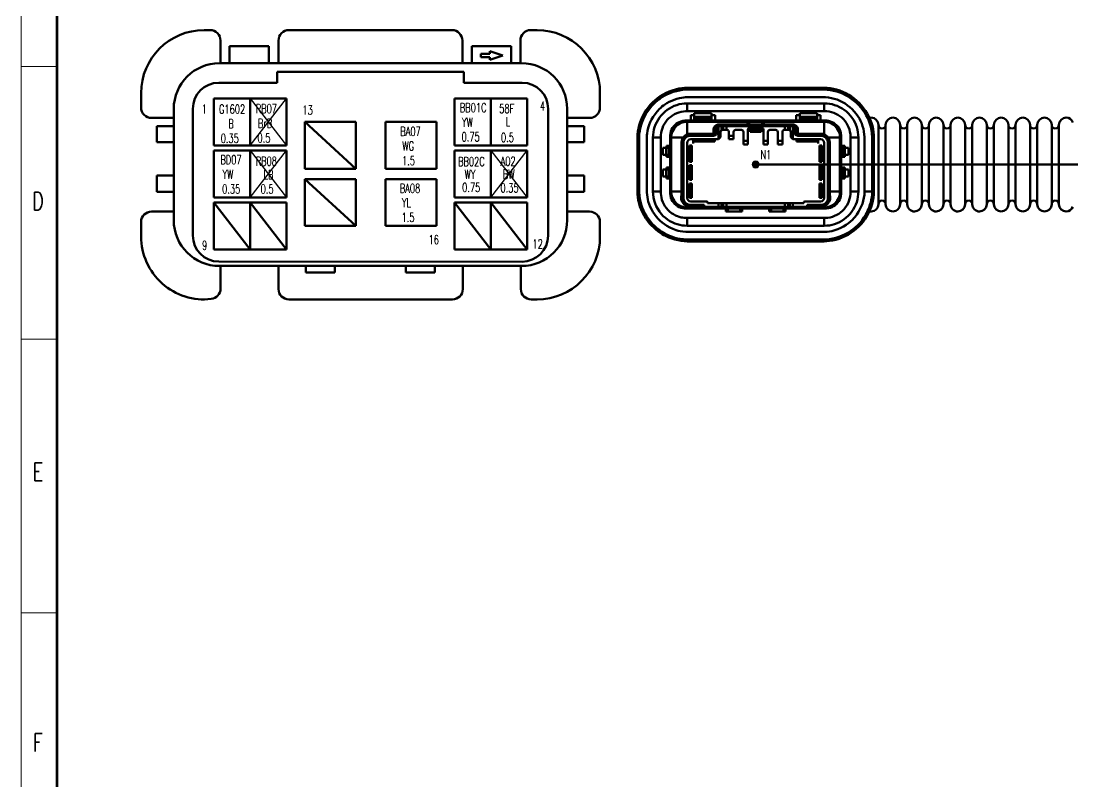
# Model space of a CAD drawing. Header units: millimetres. Extents: x 1089 to 2278, y 102 to 943.
# Drawn here: x 1088.6 to 1379.9, y 519.9 to 730.7 of the extents above; entities that cross this region are included whole.
import ezdxf

# ---------------------------------------------------------------- set-up
doc = ezdxf.new("R2010")
doc.units = ezdxf.units.MM
for name, color, linetype, lineweight in [('0Filament', 7, 'Continuous', 20), ('2FRAME', 2, 'Continuous', 70), ('4CONTOUR', 4, 'Continuous', 50)]:
    doc.layers.add(name, color=color, linetype=linetype, lineweight=lineweight)
doc.styles.add('HZ', font='TXT', dxfattribs={"width": 0.7, "height": 4, "bigfont": 'HZTXT'})

msp = doc.modelspace()

# ---------------------------------------------------------------- hatches: boundary and pattern name
at = {"layer": '0Filament'}
h = msp.add_hatch(color=256, dxfattribs=at)
h.paths.add_polyline_path([(1293.061, 690.925, 0.6035166), (1291.495, 691.749), (1292.061, 690.925)])
h.paths.add_polyline_path([(1292.061, 690.925), (1291.495, 691.749, 0.2472586), (1291.061, 690.925, 0.2472586), (1291.495, 690.1)])
h.paths.add_polyline_path([(1293.061, 690.925), (1292.061, 690.925), (1291.495, 690.1, 0.6035166)])

# ---------------------------------------------------------------- linework, layer by layer
for p, q in [((1088.587, 102.429), (1088.587, 943.429)), ((1098.488, 718.123), (1088.586, 718.123)), ((1098.49, 642.601), (1088.587, 642.601)), ((1098.488, 566.759), (1088.586, 566.759))]:
    msp.add_line(p, q, dxfattribs=at)
msp.add_circle((1292.061, 690.925), 1, dxfattribs=at)
at = {"layer": '2FRAME'}
msp.add_line((1098.587, 112.429), (1098.587, 933.429), dxfattribs=at)
at = {"layer": '4CONTOUR'}
for p, q in [((1139.266, 728.168), (1140.957, 728.168)), ((1162.773, 728.168), (1207.946, 728.168)), ((1229.762, 728.168), (1231.521, 728.168)), ((1143.837, 725.288), (1143.837, 719.01)), ((1146.348, 719.01), (1146.348, 723.684)), ((1146.348, 723.684), (1157.254, 723.684)), ((1157.254, 723.684), (1157.254, 719.01)), ((1159.893, 725.288), (1159.893, 719.01)), ((1210.826, 725.288), (1210.826, 719.01)), ((1224.371, 723.684), (1213.465, 723.684)), ((1213.465, 723.684), (1213.465, 719.01)), ((1224.371, 719.01), (1224.371, 723.684)), ((1226.882, 725.288), (1226.882, 719.01)), ((1218.43, 721.628), (1215.933, 721.628)), ((1215.933, 720.637), (1215.933, 721.628)), ((1218.43, 720.637), (1215.933, 720.637)), ((1222.003, 721.133), (1218.43, 722.354)), ((1218.43, 722.354), (1218.43, 721.628)), ((1222.003, 721.133), (1218.43, 719.911)), ((1218.43, 719.911), (1218.43, 720.637)), ((1143.554, 719.01), (1227.198, 719.01)), ((1159.487, 713.605), (1159.487, 716.596)), ((1159.487, 716.596), (1211.232, 716.596)), ((1211.232, 713.605), (1211.232, 716.596)), ((1159.487, 713.605), (1143.363, 713.605)), ((1211.262, 713.589), (1227.387, 713.584)), ((1273.061, 712.193), (1274.061, 712.193)), ((1274.061, 712.193), (1280.861, 712.193)), ((1280.861, 712.193), (1281.861, 712.193)), ((1281.861, 712.193), (1302.261, 712.193)), ((1302.261, 712.193), (1303.261, 712.193)), ((1303.261, 712.193), (1310.061, 712.193)), ((1310.061, 712.193), (1311.061, 712.193)), ((1121.842, 706.72), (1121.842, 710.744)), ((1141.953, 709.202), (1141.953, 696.242)), ((1141.953, 709.202), (1162.113, 709.202)), ((1152.033, 709.202), (1152.033, 696.242)), ((1162.113, 709.202), (1162.113, 696.242)), ((1208.608, 709.202), (1208.608, 696.242)), ((1208.608, 709.202), (1228.768, 709.202)), ((1218.688, 709.202), (1218.688, 696.242)), ((1228.768, 709.202), (1228.768, 696.242)), ((1248.945, 710.744), (1248.945, 706.72)), ((1130.882, 675.512), (1130.882, 706.338)), ((1136.163, 671.243), (1136.163, 706.405)), ((1234.566, 671.218), (1234.583, 706.38)), ((1239.87, 706.338), (1239.87, 675.512)), ((1274.061, 707.875), (1273.061, 707.875)), ((1273.061, 707.875), (1273.061, 705.875)), ((1273.061, 705.875), (1273.061, 705.715)), ((1273.061, 705.715), (1274.061, 705.715)), ((1280.861, 707.875), (1274.061, 707.875)), ((1274.061, 705.715), (1280.861, 705.715)), ((1275.061, 704.168), (1275.061, 705.125)), ((1279.861, 705.125), (1275.061, 705.125)), ((1279.861, 704.168), (1279.861, 705.125)), ((1281.861, 707.875), (1280.861, 707.875)), ((1280.861, 705.715), (1281.861, 705.715)), ((1302.261, 707.875), (1281.861, 707.875)), ((1281.861, 705.715), (1302.261, 705.715)), ((1303.261, 707.875), (1302.261, 707.875)), ((1302.261, 705.715), (1303.261, 705.715)), ((1310.061, 707.875), (1303.261, 707.875)), ((1303.261, 705.715), (1310.061, 705.715)), ((1304.261, 705.125), (1304.261, 704.168)), ((1309.061, 705.125), (1304.261, 705.125)), ((1309.061, 704.168), (1309.061, 705.125)), ((1311.061, 707.875), (1310.061, 707.875)), ((1310.061, 705.715), (1311.061, 705.715)), ((1311.061, 707.875), (1311.061, 705.875)), ((1311.061, 705.875), (1311.061, 705.715)), ((1124.722, 703.84), (1130.882, 703.84)), ((1167.15, 702.722), (1181.274, 689.762)), ((1167.15, 702.722), (1181.274, 702.722)), ((1167.15, 689.762), (1167.15, 702.722)), ((1181.274, 702.722), (1181.274, 689.762)), ((1189.491, 702.722), (1203.615, 702.722)), ((1189.491, 689.762), (1189.491, 702.722)), ((1203.615, 702.722), (1203.615, 689.762)), ((1239.87, 703.84), (1246.065, 703.84)), ((1311.061, 703.125), (1273.061, 703.125)), ((1273.061, 702.784), (1273.061, 703.125)), ((1273.061, 702.784), (1290.063, 702.784)), ((1273.061, 702.784), (1273.061, 699.27)), ((1274.061, 704.625), (1275.061, 704.625)), ((1274.061, 703.125), (1274.061, 704.625)), ((1275.061, 703.494), (1275.061, 704.168)), ((1275.061, 704.168), (1279.861, 704.168)), ((1275.061, 703.187), (1275.061, 703.494)), ((1275.061, 703.494), (1279.861, 703.494)), ((1279.861, 704.625), (1280.861, 704.625)), ((1279.861, 703.494), (1279.861, 704.168)), ((1279.861, 703.187), (1279.861, 703.494)), ((1280.861, 704.625), (1280.861, 703.125)), ((1280.861, 704.625), (1280.861, 703.125)), ((1289.761, 702.025), (1289.761, 702.325)), ((1290.261, 702.825), (1293.861, 702.825)), ((1290.261, 702.825), (1290.261, 702.766)), ((1293.861, 702.766), (1290.261, 702.766)), ((1290.261, 702.766), (1290.261, 702.025)), ((1293.861, 702.825), (1293.861, 702.766)), ((1293.861, 702.766), (1293.861, 702.025)), ((1311.061, 702.784), (1294.058, 702.784)), ((1294.361, 702.325), (1294.361, 702.025)), ((1303.261, 704.625), (1304.261, 704.625)), ((1303.261, 703.125), (1303.261, 704.625)), ((1303.261, 704.625), (1303.261, 704.251)), ((1304.261, 704.168), (1304.261, 703.494)), ((1309.061, 704.168), (1304.261, 704.168)), ((1304.261, 703.494), (1304.261, 703.187)), ((1309.061, 703.494), (1304.261, 703.494)), ((1309.061, 704.625), (1310.061, 704.625)), ((1309.061, 703.494), (1309.061, 704.168)), ((1309.061, 703.187), (1309.061, 703.494)), ((1310.061, 704.625), (1310.061, 703.125)), ((1310.061, 704.625), (1310.061, 703.125)), ((1311.061, 702.784), (1311.061, 703.125)), ((1311.061, 699.27), (1311.061, 702.784)), ((1130.882, 701.596), (1126.161, 701.596)), ((1126.161, 701.596), (1126.161, 697.114)), ((1239.837, 701.596), (1244.559, 701.596)), ((1244.559, 701.596), (1244.559, 697.114)), ((1274.061, 699.442), (1280.361, 699.442)), ((1274.061, 699.425), (1274.061, 699.442)), ((1274.061, 699.425), (1280.361, 699.425)), ((1274.061, 698.925), (1274.061, 699.425)), ((1280.361, 699.442), (1280.361, 700.542)), ((1280.361, 699.425), (1280.361, 699.442)), ((1280.361, 699.425), (1280.361, 698.925)), ((1280.393, 700.85), (1280.416, 700.945)), ((1280.502, 701.176), (1280.546, 701.263)), ((1280.546, 701.263), (1280.594, 701.346)), ((1280.861, 701.025), (1281.361, 701.025)), ((1280.861, 699.925), (1280.861, 701.025)), ((1281.361, 699.925), (1280.861, 699.925)), ((1281.361, 701.025), (1281.361, 699.925)), ((1281.597, 701.989), (1281.729, 701.507)), ((1281.729, 701.507), (1281.729, 697.995)), ((1281.861, 702.042), (1289.761, 702.042)), ((1281.861, 702.042), (1281.861, 702.025)), ((1282.18, 702.025), (1281.861, 702.025)), ((1282.632, 701.525), (1281.993, 701.525)), ((1282.588, 702.025), (1282.18, 702.025)), ((1282.361, 698.925), (1282.361, 700.025)), ((1283.943, 702.025), (1282.588, 702.025)), ((1283.04, 701.525), (1282.632, 701.525)), ((1282.632, 701.525), (1282.632, 700.469)), ((1283.04, 700.525), (1282.861, 700.525)), ((1283.04, 700.525), (1283.04, 701.525)), ((1283.04, 701.525), (1283.943, 701.525)), ((1283.943, 700.525), (1283.04, 700.525)), ((1300.179, 702.025), (1283.943, 702.025)), ((1283.943, 701.525), (1283.943, 702.025)), ((1300.179, 701.525), (1283.943, 701.525)), ((1283.943, 701.525), (1283.943, 700.525)), ((1284.161, 700.525), (1283.943, 700.525)), ((1284.661, 700.025), (1284.661, 698.925)), ((1285.961, 700.025), (1285.961, 698.925)), ((1288.161, 700.525), (1286.461, 700.525)), ((1288.661, 697.475), (1288.661, 700.025)), ((1289.861, 700.509), (1289.861, 697.475)), ((1290.361, 701.025), (1293.761, 701.025)), ((1290.361, 701.025), (1290.361, 700.525)), ((1293.761, 700.525), (1290.361, 700.525)), ((1290.561, 700.025), (1290.561, 700.525)), ((1293.561, 700.025), (1290.561, 700.025)), ((1293.561, 700.525), (1293.561, 700.025)), ((1293.761, 701.025), (1293.761, 700.525)), ((1294.261, 697.475), (1294.261, 700.509)), ((1302.261, 702.042), (1294.361, 702.042)), ((1295.461, 700.025), (1295.461, 697.475)), ((1297.661, 700.525), (1295.961, 700.525)), ((1298.161, 697.475), (1298.161, 700.025)), ((1299.461, 700.025), (1299.461, 697.475)), ((1300.179, 700.525), (1299.961, 700.525)), ((1300.179, 702.025), (1301.534, 702.025)), ((1300.179, 702.025), (1300.179, 701.525)), ((1300.179, 701.525), (1301.082, 701.525)), ((1300.179, 700.525), (1300.179, 701.525)), ((1301.082, 700.525), (1300.179, 700.525)), ((1301.082, 701.525), (1301.49, 701.525)), ((1301.082, 701.525), (1301.082, 700.525)), ((1301.082, 700.525), (1301.261, 700.525)), ((1301.49, 701.525), (1302.129, 701.525)), ((1301.49, 701.525), (1301.49, 700.469)), ((1301.941, 702.025), (1301.534, 702.025)), ((1301.761, 700.025), (1301.761, 698.925)), ((1302.261, 702.025), (1301.941, 702.025)), ((1302.261, 702.025), (1302.261, 702.042)), ((1302.392, 701.507), (1302.523, 701.99)), ((1302.393, 701.507), (1302.393, 697.995)), ((1302.761, 699.925), (1302.761, 701.025)), ((1302.761, 701.025), (1303.261, 701.025)), ((1303.261, 699.925), (1302.761, 699.925)), ((1303.261, 699.925), (1303.261, 701.025)), ((1303.761, 700.542), (1303.761, 699.442)), ((1303.761, 699.442), (1310.061, 699.442)), ((1303.761, 699.425), (1303.761, 699.442)), ((1310.061, 699.425), (1303.761, 699.425)), ((1303.761, 698.925), (1303.761, 699.425)), ((1310.061, 699.442), (1310.061, 699.425)), ((1310.061, 699.425), (1310.061, 698.925)), ((1326.061, 701.925), (1326.061, 690.925)), ((1328.061, 701.925), (1328.061, 690.925)), ((1332.061, 701.925), (1332.061, 690.925)), ((1334.061, 701.925), (1334.061, 690.925)), ((1338.061, 701.925), (1338.061, 690.925)), ((1340.061, 701.925), (1340.061, 690.925)), ((1344.061, 701.925), (1344.061, 690.925)), ((1346.061, 701.925), (1346.061, 690.925)), ((1350.061, 701.925), (1350.061, 690.925)), ((1352.061, 701.925), (1352.061, 690.925)), ((1356.061, 701.925), (1356.061, 690.925)), ((1358.061, 701.925), (1358.061, 690.925)), ((1362.061, 701.925), (1362.061, 690.925)), ((1364.061, 701.925), (1364.061, 690.925)), ((1368.061, 701.925), (1368.061, 690.925)), ((1370.061, 701.925), (1370.061, 690.925)), ((1374.061, 701.925), (1374.061, 690.925)), ((1376.061, 701.925), (1376.061, 690.925)), ((1126.161, 697.114), (1130.882, 697.114)), ((1244.559, 697.114), (1239.837, 697.114)), ((1259.293, 696.575), (1259.293, 698.425)), ((1259.293, 686.575), (1259.293, 696.575)), ((1263.611, 698.425), (1265.611, 698.425)), ((1263.611, 696.575), (1263.611, 698.425)), ((1263.611, 696.575), (1263.611, 686.575)), ((1265.611, 698.425), (1265.771, 698.425)), ((1265.771, 696.575), (1265.771, 698.425)), ((1265.771, 686.575), (1265.771, 696.575)), ((1268.361, 698.425), (1268.361, 696.575)), ((1268.361, 698.425), (1268.361, 683.425)), ((1268.702, 698.425), (1268.361, 698.425)), ((1268.361, 696.575), (1268.361, 696.075)), ((1271.946, 698.425), (1268.702, 698.425)), ((1268.702, 698.425), (1268.702, 683.425)), ((1271.561, 696.925), (1271.544, 696.925)), ((1271.544, 696.925), (1271.544, 683.425)), ((1271.561, 696.925), (1272.061, 696.925)), ((1271.561, 681.725), (1271.561, 696.925)), ((1272.061, 696.925), (1272.061, 681.725)), ((1273.061, 696.925), (1273.061, 681.725)), ((1280.361, 698.925), (1274.061, 698.925)), ((1281.361, 697.925), (1274.061, 697.925)), ((1274.761, 696.8), (1274.761, 697.725)), ((1274.761, 697.725), (1280.761, 697.725)), ((1274.786, 696.8), (1274.761, 696.8)), ((1280.761, 697.325), (1274.786, 697.325)), ((1274.786, 697.325), (1274.786, 696.8)), ((1280.761, 697.725), (1280.761, 697.325)), ((1284.661, 698.925), (1284.661, 697.925)), ((1285.961, 698.925), (1284.661, 698.925)), ((1285.961, 697.925), (1284.661, 697.925)), ((1285.961, 698.925), (1285.961, 697.925)), ((1288.661, 696.475), (1288.661, 697.475)), ((1288.661, 697.475), (1289.861, 697.475)), ((1289.861, 696.475), (1288.661, 696.475)), ((1289.861, 697.475), (1289.861, 696.475)), ((1294.261, 696.475), (1294.261, 697.475)), ((1294.261, 697.475), (1295.461, 697.475)), ((1295.461, 696.475), (1294.261, 696.475)), ((1295.461, 697.475), (1295.461, 696.475)), ((1298.161, 696.475), (1298.161, 697.475)), ((1298.161, 697.475), (1299.461, 697.475)), ((1299.461, 696.475), (1298.161, 696.475)), ((1299.461, 697.475), (1299.461, 696.475)), ((1302.761, 697.925), (1310.061, 697.925)), ((1303.361, 697.325), (1303.361, 697.725)), ((1303.361, 697.725), (1309.361, 697.725)), ((1309.336, 697.325), (1303.361, 697.325)), ((1310.061, 698.925), (1303.761, 698.925)), ((1309.336, 696.8), (1309.336, 697.325)), ((1309.361, 696.8), (1309.336, 696.8)), ((1309.361, 697.725), (1309.361, 696.8)), ((1311.061, 696.925), (1311.061, 681.725)), ((1312.061, 681.725), (1312.061, 696.925)), ((1312.061, 696.925), (1312.561, 696.925)), ((1312.176, 698.425), (1315.42, 698.425)), ((1312.561, 681.725), (1312.561, 696.925)), ((1312.561, 696.925), (1312.578, 696.925)), ((1312.578, 696.925), (1312.578, 683.425)), ((1315.42, 683.425), (1315.42, 698.425)), ((1315.761, 698.425), (1315.42, 698.425)), ((1315.761, 683.425), (1315.761, 698.425)), ((1318.351, 698.425), (1318.351, 697.575)), ((1318.511, 698.425), (1318.351, 698.425)), ((1318.351, 697.575), (1318.351, 696.575)), ((1318.351, 696.575), (1318.351, 686.575)), ((1320.511, 698.425), (1318.511, 698.425)), ((1320.511, 697.575), (1320.511, 698.425)), ((1320.511, 696.575), (1320.511, 697.575)), ((1320.511, 686.575), (1320.511, 696.575)), ((1324.829, 698.425), (1324.829, 697.575)), ((1324.829, 697.575), (1324.829, 696.575)), ((1324.829, 696.575), (1324.829, 686.575)), ((1141.953, 696.242), (1162.113, 696.242)), ((1141.953, 694.802), (1141.953, 681.842)), ((1141.953, 694.802), (1162.113, 694.802)), ((1152.033, 694.802), (1152.033, 681.842)), ((1162.113, 694.802), (1162.113, 681.842)), ((1208.608, 696.242), (1228.768, 696.242)), ((1208.608, 694.802), (1208.608, 681.842)), ((1208.608, 694.802), (1228.768, 694.802)), ((1218.688, 694.802), (1218.688, 681.842)), ((1228.768, 694.802), (1228.768, 681.842)), ((1266.361, 695.575), (1267.318, 695.575)), ((1266.361, 695.575), (1266.361, 693.575)), ((1266.361, 693.575), (1267.318, 693.575)), ((1267.318, 695.575), (1267.992, 695.575)), ((1267.318, 695.575), (1267.318, 693.575)), ((1267.318, 693.575), (1267.992, 693.575)), ((1267.361, 696.075), (1267.361, 695.575)), ((1267.361, 696.075), (1268.361, 696.075)), ((1267.361, 693.575), (1267.361, 693.075)), ((1267.992, 695.575), (1267.992, 693.575)), ((1267.992, 695.575), (1268.298, 695.575)), ((1267.992, 693.575), (1268.361, 693.575)), ((1273.761, 691.725), (1273.761, 696.225)), ((1273.761, 696.225), (1274.361, 696.225)), ((1274.361, 696.225), (1274.361, 691.725)), ((1309.761, 696.225), (1310.361, 696.225)), ((1309.761, 691.725), (1309.761, 696.225)), ((1310.361, 696.225), (1310.361, 691.725)), ((1315.761, 696.075), (1316.761, 696.075)), ((1316.13, 693.575), (1315.761, 693.575)), ((1316.13, 695.575), (1315.823, 695.575)), ((1316.13, 693.575), (1316.13, 695.575)), ((1316.804, 695.575), (1316.13, 695.575)), ((1316.804, 693.575), (1316.13, 693.575)), ((1316.761, 695.575), (1316.761, 696.075)), ((1316.761, 693.075), (1316.761, 693.575)), ((1317.761, 695.575), (1316.804, 695.575)), ((1316.804, 693.575), (1316.804, 695.575)), ((1317.761, 693.575), (1316.804, 693.575)), ((1317.761, 693.575), (1317.761, 695.575)), ((1268.361, 693.075), (1267.361, 693.075)), ((1268.361, 693.075), (1268.361, 690.075)), ((1274.361, 691.725), (1273.761, 691.725)), ((1273.761, 686.725), (1273.761, 690.725)), ((1273.761, 690.725), (1274.361, 690.725)), ((1274.361, 690.725), (1274.361, 686.725)), ((1961.869, 690.925), (1292.061, 690.925)), ((1309.761, 691.725), (1310.361, 691.725)), ((1309.761, 690.725), (1310.361, 690.725)), ((1309.761, 686.725), (1309.761, 690.725)), ((1310.361, 690.725), (1310.361, 686.725)), ((1316.761, 693.075), (1315.761, 693.075)), ((1326.061, 690.925), (1326.061, 679.925)), ((1328.061, 690.925), (1328.061, 679.925)), ((1332.061, 690.925), (1332.061, 679.925)), ((1334.061, 690.925), (1334.061, 679.925)), ((1338.061, 690.925), (1338.061, 679.925)), ((1340.061, 690.925), (1340.061, 679.925)), ((1344.061, 690.925), (1344.061, 679.925)), ((1346.061, 690.925), (1346.061, 679.925)), ((1350.061, 690.925), (1350.061, 679.925)), ((1352.061, 690.925), (1352.061, 679.925)), ((1356.061, 690.925), (1356.061, 679.925)), ((1358.061, 690.925), (1358.061, 679.925)), ((1362.061, 690.925), (1362.061, 679.925)), ((1364.061, 690.925), (1364.061, 679.925)), ((1368.061, 690.925), (1368.061, 679.925)), ((1370.061, 690.925), (1370.061, 679.925)), ((1374.061, 690.925), (1374.061, 679.925)), ((1376.061, 690.925), (1376.061, 679.925)), ((1126.161, 683.388), (1126.161, 687.87)), ((1126.161, 687.87), (1130.882, 687.87)), ((1181.274, 689.762), (1167.15, 689.762)), ((1203.615, 689.762), (1189.491, 689.762)), ((1244.559, 687.87), (1239.837, 687.87)), ((1244.559, 683.388), (1244.559, 687.87)), ((1266.361, 689.575), (1267.318, 689.575)), ((1266.361, 689.575), (1266.361, 687.575)), ((1267.318, 689.575), (1267.992, 689.575)), ((1267.318, 689.575), (1267.318, 687.575)), ((1267.361, 689.575), (1267.361, 690.075)), ((1268.361, 690.075), (1267.361, 690.075)), ((1267.992, 689.575), (1268.361, 689.575)), ((1267.992, 689.575), (1267.992, 687.575)), ((1316.761, 690.075), (1315.761, 690.075)), ((1316.13, 689.575), (1315.761, 689.575)), ((1316.13, 687.575), (1316.13, 689.575)), ((1316.804, 689.575), (1316.13, 689.575)), ((1316.761, 690.075), (1316.761, 689.575)), ((1317.761, 689.575), (1316.804, 689.575)), ((1316.804, 687.575), (1316.804, 689.575)), ((1317.761, 687.575), (1317.761, 689.575)), ((1167.15, 686.882), (1181.274, 673.922)), ((1167.15, 686.882), (1181.274, 686.882)), ((1167.15, 673.922), (1167.15, 686.882)), ((1181.274, 686.882), (1181.274, 673.922)), ((1189.491, 686.882), (1203.615, 686.882)), ((1189.491, 673.922), (1189.491, 686.882)), ((1203.615, 686.882), (1203.615, 673.922)), ((1259.293, 685.575), (1259.293, 686.575)), ((1259.293, 683.425), (1259.293, 685.575)), ((1263.611, 686.575), (1263.611, 685.575)), ((1263.611, 683.425), (1263.611, 685.575)), ((1265.771, 685.575), (1265.771, 686.575)), ((1265.771, 683.425), (1265.771, 685.575)), ((1266.361, 687.575), (1267.318, 687.575)), ((1267.318, 687.575), (1267.992, 687.575)), ((1267.361, 687.075), (1267.361, 687.575)), ((1267.361, 687.075), (1268.361, 687.075)), ((1267.992, 687.575), (1268.298, 687.575)), ((1268.361, 687.075), (1268.361, 686.575)), ((1268.361, 686.575), (1268.361, 685.575)), ((1268.361, 685.575), (1268.361, 683.425)), ((1274.361, 686.725), (1273.761, 686.725)), ((1273.761, 681.725), (1273.761, 685.725)), ((1273.761, 685.725), (1274.361, 685.725)), ((1274.361, 685.725), (1274.361, 681.725)), ((1310.361, 686.725), (1309.761, 686.725)), ((1309.761, 685.725), (1310.361, 685.725)), ((1309.761, 681.725), (1309.761, 685.725)), ((1310.361, 685.725), (1310.361, 681.725)), ((1315.761, 687.075), (1316.761, 687.075)), ((1316.13, 687.575), (1315.823, 687.575)), ((1316.804, 687.575), (1316.13, 687.575)), ((1316.761, 687.575), (1316.761, 687.075)), ((1317.761, 687.575), (1316.804, 687.575)), ((1318.351, 686.575), (1318.351, 685.575)), ((1318.351, 685.575), (1318.351, 683.425)), ((1320.511, 685.575), (1320.511, 686.575)), ((1320.511, 685.575), (1320.511, 683.425)), ((1324.829, 686.575), (1324.829, 685.575)), ((1324.829, 685.575), (1324.829, 683.425)), ((1130.882, 683.388), (1126.161, 683.388)), ((1141.953, 681.842), (1162.113, 681.842)), ((1208.608, 681.842), (1228.768, 681.842)), ((1239.837, 683.388), (1244.559, 683.388)), ((1263.611, 683.425), (1265.611, 683.425)), ((1265.611, 683.425), (1265.771, 683.425)), ((1268.361, 683.425), (1268.702, 683.425)), ((1271.544, 683.425), (1268.702, 683.425)), ((1271.518, 682.898), (1271.519, 682.91)), ((1271.561, 683.425), (1271.544, 683.425)), ((1312.561, 683.425), (1312.578, 683.425)), ((1312.578, 683.425), (1315.42, 683.425)), ((1315.42, 683.425), (1315.761, 683.425)), ((1318.511, 683.425), (1318.351, 683.425)), ((1320.511, 683.425), (1318.511, 683.425)), ((1324.329, 683.425), (1322.211, 683.425)), ((1141.953, 680.402), (1141.953, 667.442)), ((1141.953, 680.402), (1162.113, 680.402)), ((1141.953, 680.402), (1152.033, 667.442)), ((1152.033, 680.402), (1152.033, 667.442)), ((1152.033, 680.402), (1162.113, 667.442)), ((1162.113, 680.402), (1162.113, 667.442)), ((1208.608, 680.402), (1208.608, 667.442)), ((1208.608, 680.402), (1228.768, 680.402)), ((1208.608, 680.402), (1218.688, 667.442)), ((1218.688, 680.402), (1218.688, 667.442)), ((1218.688, 680.402), (1228.768, 667.442)), ((1228.768, 680.402), (1228.768, 667.442)), ((1272.061, 681.725), (1271.561, 681.725)), ((1273.061, 679.065), (1273.061, 679.379)), ((1273.061, 679.065), (1274.111, 679.065)), ((1273.061, 679.065), (1273.061, 678.725)), ((1274.361, 681.725), (1273.761, 681.725)), ((1274.061, 680.725), (1278.461, 680.725)), ((1274.061, 679.725), (1277.761, 679.725)), ((1274.061, 679.225), (1274.061, 679.725)), ((1274.061, 679.225), (1277.261, 679.225)), ((1274.061, 679.225), (1274.061, 679.208)), ((1274.061, 679.208), (1274.111, 679.208)), ((1274.111, 679.225), (1274.111, 679.208)), ((1274.111, 679.208), (1274.111, 679.065)), ((1274.111, 678.725), (1274.111, 679.065)), ((1277.261, 679.225), (1277.761, 679.725)), ((1277.261, 679.025), (1277.261, 679.225)), ((1277.761, 679.225), (1277.349, 678.813)), ((1277.761, 679.725), (1277.761, 679.225)), ((1277.761, 679.225), (1281.729, 679.225)), ((1278.761, 680.425), (1278.761, 680.225)), ((1278.761, 680.225), (1281.729, 680.225)), ((1282.632, 680.225), (1281.729, 680.225)), ((1281.729, 680.225), (1281.729, 679.225)), ((1282.632, 679.225), (1281.729, 679.225)), ((1281.729, 679.225), (1281.729, 678.725)), ((1282.632, 680.225), (1283.04, 680.225)), ((1282.632, 679.225), (1282.632, 680.225)), ((1283.04, 679.225), (1282.632, 679.225)), ((1283.04, 680.225), (1283.943, 680.225)), ((1283.04, 679.225), (1283.04, 680.225)), ((1283.04, 679.225), (1283.943, 679.225)), ((1283.943, 680.225), (1300.179, 680.225)), ((1283.943, 679.225), (1283.943, 680.225)), ((1300.179, 679.225), (1283.943, 679.225)), ((1283.943, 678.725), (1283.943, 679.225)), ((1300.179, 680.225), (1301.082, 680.225)), ((1300.179, 679.225), (1300.179, 680.225)), ((1300.179, 679.225), (1301.082, 679.225)), ((1300.179, 679.225), (1300.179, 678.725)), ((1301.082, 680.225), (1301.49, 680.225)), ((1301.082, 679.225), (1301.082, 680.225)), ((1301.49, 679.225), (1301.082, 679.225)), ((1302.393, 680.225), (1301.49, 680.225)), ((1301.49, 679.225), (1301.49, 680.225)), ((1302.393, 679.225), (1301.49, 679.225)), ((1302.393, 680.225), (1305.361, 680.225)), ((1302.393, 679.225), (1302.393, 680.225)), ((1306.361, 679.225), (1302.393, 679.225)), ((1302.393, 678.725), (1302.393, 679.225)), ((1305.361, 680.425), (1305.361, 680.225)), ((1310.061, 680.725), (1305.661, 680.725)), ((1306.361, 679.725), (1306.361, 679.225)), ((1306.361, 679.725), (1310.061, 679.725)), ((1306.861, 679.225), (1306.361, 679.725)), ((1306.773, 678.813), (1306.361, 679.225)), ((1306.861, 679.025), (1306.861, 679.225)), ((1310.061, 679.225), (1306.861, 679.225)), ((1310.361, 681.725), (1309.761, 681.725)), ((1310.011, 679.208), (1310.011, 679.225)), ((1310.011, 679.065), (1310.011, 679.208)), ((1310.011, 679.208), (1310.061, 679.208)), ((1310.011, 679.065), (1311.061, 679.065)), ((1310.011, 679.065), (1310.011, 678.725)), ((1310.061, 679.725), (1310.061, 679.225)), ((1310.061, 679.208), (1310.061, 679.225)), ((1311.061, 679.065), (1311.061, 679.379)), ((1311.061, 678.725), (1311.061, 679.065)), ((1312.561, 681.725), (1312.061, 681.725)), ((1124.722, 677.897), (1130.882, 677.897)), ((1239.87, 677.897), (1246.065, 677.897)), ((1273.061, 678.725), (1274.061, 678.725)), ((1274.111, 678.725), (1273.061, 678.725)), ((1274.061, 676.135), (1273.061, 676.135)), ((1273.061, 675.975), (1273.061, 676.135)), ((1273.061, 673.975), (1273.061, 675.975)), ((1274.061, 678.725), (1280.861, 678.725)), ((1280.861, 676.135), (1274.061, 676.135)), ((1274.111, 678.725), (1277.561, 678.725)), ((1277.561, 678.725), (1281.729, 678.725)), ((1280.861, 678.725), (1281.361, 678.725)), ((1281.361, 676.135), (1280.861, 676.135)), ((1302.761, 676.135), (1281.361, 676.135)), ((1281.729, 678.725), (1282.18, 678.725)), ((1282.061, 678.725), (1283.811, 678.725)), ((1282.18, 678.725), (1282.588, 678.725)), ((1282.588, 678.725), (1283.943, 678.725)), ((1283.811, 678.725), (1283.811, 677.925)), ((1288.311, 677.925), (1283.811, 677.925)), ((1283.943, 678.725), (1300.179, 678.725)), ((1284.311, 677.925), (1284.311, 678.725)), ((1284.311, 678.725), (1287.811, 678.725)), ((1287.811, 677.925), (1284.311, 677.925)), ((1287.811, 678.725), (1287.811, 677.925)), ((1288.311, 678.725), (1290.061, 678.725)), ((1288.311, 677.925), (1288.311, 678.725)), ((1294.061, 678.725), (1295.811, 678.725)), ((1295.811, 677.925), (1295.811, 678.725)), ((1300.311, 677.925), (1295.811, 677.925)), ((1296.311, 677.925), (1296.311, 678.725)), ((1296.311, 678.725), (1299.811, 678.725)), ((1299.811, 677.925), (1296.311, 677.925)), ((1299.811, 678.725), (1299.811, 677.925)), ((1300.179, 678.725), (1301.534, 678.725)), ((1300.311, 678.725), (1302.061, 678.725)), ((1300.311, 678.725), (1300.311, 677.925)), ((1301.534, 678.725), (1301.941, 678.725)), ((1301.941, 678.725), (1302.393, 678.725)), ((1302.393, 678.725), (1306.561, 678.725)), ((1303.261, 676.135), (1302.761, 676.135)), ((1310.061, 676.135), (1303.261, 676.135)), ((1306.561, 678.725), (1310.011, 678.725)), ((1311.061, 678.725), (1310.011, 678.725)), ((1310.061, 678.725), (1310.221, 678.725)), ((1311.061, 676.135), (1310.061, 676.135)), ((1311.061, 675.975), (1311.061, 676.135)), ((1311.061, 673.975), (1311.061, 675.975)), ((1121.842, 670.992), (1121.842, 675.017)), ((1181.274, 673.922), (1167.15, 673.922)), ((1203.615, 673.922), (1189.491, 673.922)), ((1248.945, 675.017), (1248.945, 670.992)), ((1273.061, 673.975), (1274.061, 673.975)), ((1274.061, 673.975), (1280.861, 673.975)), ((1280.861, 673.975), (1281.361, 673.975)), ((1281.361, 673.975), (1302.761, 673.975)), ((1302.761, 673.975), (1303.261, 673.975)), ((1303.261, 673.975), (1310.061, 673.975)), ((1310.061, 673.975), (1311.061, 673.975)), ((1141.953, 667.442), (1162.113, 667.442)), ((1208.608, 667.442), (1228.768, 667.442)), ((1274.061, 669.657), (1273.061, 669.657)), ((1280.861, 669.657), (1274.061, 669.657)), ((1281.361, 669.657), (1280.861, 669.657)), ((1302.761, 669.657), (1281.361, 669.657)), ((1303.261, 669.657), (1302.761, 669.657)), ((1310.061, 669.657), (1303.261, 669.657)), ((1311.061, 669.657), (1310.061, 669.657)), ((1227.362, 664.022), (1143.363, 664.043)), ((1227.198, 662.84), (1143.554, 662.84)), ((1143.837, 662.84), (1143.837, 656.547)), ((1159.893, 662.84), (1159.893, 656.448)), ((1167.487, 662.84), (1167.487, 661.048)), ((1175.546, 661.048), (1175.546, 662.84)), ((1195.173, 661.048), (1195.173, 662.84)), ((1203.233, 662.84), (1203.233, 661.048)), ((1210.96, 662.84), (1210.96, 656.448)), ((1227.016, 662.84), (1227.016, 656.448)), ((1167.487, 661.048), (1175.546, 661.048)), ((1203.233, 661.048), (1195.173, 661.048)), ((1208.08, 653.568), (1162.773, 653.568)), ((1231.521, 653.568), (1229.896, 653.568))]:
    msp.add_line(p, q, dxfattribs=at)
for points in [[(1259.293, 698.425), (1259.326, 699.243), (1259.421, 700.086), (1259.575, 700.939), (1259.794, 701.827), (1260.073, 702.706), (1260.409, 703.569), (1260.801, 704.411), (1261.243, 705.22), (1261.737, 705.998), (1262.28, 706.744), (1262.871, 707.453), (1263.506, 708.122), (1264.184, 708.748), (1264.901, 709.328), (1265.657, 709.863), (1266.447, 710.347), (1267.265, 710.779), (1268.108, 711.157), (1268.971, 711.479), (1269.852, 711.744), (1270.74, 711.951), (1271.626, 712.096), (1272.354, 712.168), (1273.061, 712.193)], [(1324.329, 683.425), (1324.338, 685.712), (1324.323, 690.24), (1324.318, 693.576), (1324.331, 695.236), (1324.349, 696.448), (1324.347, 697.827), (1324.323, 698.516), (1324.242, 699.52), (1324.113, 700.457), (1323.93, 701.378), (1323.706, 702.208), (1323.429, 703.008), (1323.091, 703.795), (1322.703, 704.549), (1322.27, 705.27), (1321.741, 706.039), (1321.167, 706.77), (1320.551, 707.458), (1319.894, 708.104), (1319.198, 708.704), (1318.466, 709.257), (1317.7, 709.759), (1316.94, 710.19), (1316.152, 710.569), (1315.339, 710.895), (1314.503, 711.165), (1313.654, 711.374), (1312.773, 711.532), (1311.83, 711.644), (1311.13, 711.693), (1310.671, 711.711), (1309.763, 711.72), (1308.187, 711.7), (1305.548, 711.685), (1301.151, 711.692), (1289.125, 711.694), (1277.599, 711.692), (1274.234, 711.696), (1273.354, 711.695), (1272.672, 711.683), (1271.803, 711.616), (1270.971, 711.485), (1270.143, 711.298), (1269.239, 711.035), (1268.368, 710.722), (1267.631, 710.406), (1266.923, 710.051), (1266.244, 709.659), (1265.595, 709.23), (1265.18, 708.925), (1264.777, 708.604), (1264.389, 708.268), (1264.013, 707.918), (1263.303, 707.177), (1262.715, 706.474), (1262.17, 705.734), (1261.671, 704.954), (1261.242, 704.178), (1260.862, 703.369), (1260.533, 702.53), (1260.258, 701.662), (1260.051, 700.825), (1259.951, 700.299), (1259.876, 699.771)], [(1311.061, 712.193), (1311.879, 712.16), (1312.722, 712.065), (1313.575, 711.911), (1314.463, 711.691), (1315.342, 711.413), (1316.205, 711.077), (1317.047, 710.685), (1317.856, 710.243), (1318.635, 709.749), (1319.38, 709.206), (1320.089, 708.615), (1320.758, 707.979), (1321.384, 707.302), (1321.964, 706.585), (1322.499, 705.828), (1322.983, 705.039), (1323.415, 704.22), (1323.793, 703.377), (1324.115, 702.515), (1324.38, 701.634), (1324.587, 700.746), (1324.732, 699.859), (1324.804, 699.131), (1324.829, 698.425)], [(1322.211, 683.425), (1322.215, 687.757), (1322.201, 692.037), (1322.215, 695.467), (1322.232, 697.17), (1322.221, 698.007), (1322.193, 698.646), (1322.142, 699.278), (1322.037, 700.076), (1321.885, 700.855), (1321.684, 701.604), (1321.429, 702.328), (1321.127, 703.019), (1320.779, 703.678), (1320.389, 704.309), (1319.903, 704.992), (1319.373, 705.637), (1318.8, 706.242), (1318.188, 706.805), (1317.539, 707.323), (1316.855, 707.794), (1316.135, 708.219), (1315.386, 708.59), (1314.612, 708.906), (1313.814, 709.161), (1313.029, 709.346), (1312.233, 709.474), (1311.417, 709.552), (1310.601, 709.589), (1309.946, 709.597), (1308.626, 709.585), (1305.587, 709.568), (1301.364, 709.574), (1290.141, 709.577), (1279.274, 709.573), (1274.603, 709.577), (1273.55, 709.576), (1272.633, 709.56), (1272.181, 709.527), (1271.567, 709.446), (1270.961, 709.327), (1270.222, 709.134), (1269.506, 708.898), (1268.808, 708.621), (1268.138, 708.303), (1267.496, 707.947), (1266.884, 707.553), (1266.495, 707.271), (1266.118, 706.973), (1265.753, 706.658), (1265.403, 706.328), (1264.767, 705.654), (1264.181, 704.928), (1263.652, 704.158), (1263.232, 703.436), (1262.862, 702.679), (1262.545, 701.891), (1262.285, 701.073), (1262.101, 700.31), (1261.978, 699.529)], [(1263.611, 698.425), (1263.64, 699.151), (1263.728, 699.877), (1263.873, 700.597), (1264.074, 701.306), (1264.334, 702.008), (1264.648, 702.688), (1265.015, 703.341), (1265.432, 703.964), (1265.896, 704.552), (1266.406, 705.102), (1266.957, 705.61), (1267.547, 706.073), (1268.172, 706.488), (1268.827, 706.852), (1269.509, 707.164), (1270.212, 707.422), (1270.913, 707.618), (1271.625, 707.76), (1272.343, 707.846), (1273.061, 707.875)], [(1265.771, 698.425), (1265.798, 699.105), (1265.883, 699.769), (1266.027, 700.417), (1266.228, 701.045), (1266.485, 701.65), (1266.796, 702.227), (1267.158, 702.772), (1267.568, 703.283), (1268.023, 703.754), (1268.52, 704.181), (1269.053, 704.562), (1269.616, 704.89), (1270.208, 705.167), (1270.823, 705.388), (1271.46, 705.553), (1272.113, 705.66), (1272.583, 705.701), (1273.061, 705.715)], [(1311.061, 707.875), (1311.787, 707.845), (1312.513, 707.757), (1313.233, 707.612), (1313.942, 707.411), (1314.644, 707.152), (1315.324, 706.837), (1315.978, 706.471), (1316.6, 706.054), (1317.188, 705.589), (1317.738, 705.08), (1318.246, 704.528), (1318.709, 703.938), (1319.124, 703.314), (1319.489, 702.659), (1319.8, 701.977), (1320.058, 701.274), (1320.254, 700.573), (1320.396, 699.86), (1320.482, 699.142), (1320.511, 698.425)], [(1311.061, 705.715), (1311.741, 705.687), (1312.405, 705.602), (1313.053, 705.459), (1313.681, 705.258), (1314.286, 705.001), (1314.863, 704.69), (1315.408, 704.328), (1315.919, 703.917), (1316.39, 703.462), (1316.817, 702.966), (1317.198, 702.433), (1317.526, 701.87), (1317.803, 701.278), (1318.024, 700.662), (1318.189, 700.026), (1318.296, 699.372), (1318.337, 698.902), (1318.351, 698.425)], [(1273.061, 703.125), (1272.443, 703.101), (1271.869, 703.021), (1271.371, 702.892), (1270.9, 702.708), (1270.459, 702.472), (1270.049, 702.187), (1269.668, 701.852), (1269.328, 701.474), (1269.034, 701.06), (1268.79, 700.612), (1268.603, 700.143), (1268.47, 699.644), (1268.391, 699.114), (1268.361, 698.425)], [(1315.761, 698.425), (1315.737, 699.043), (1315.657, 699.616), (1315.528, 700.115), (1315.344, 700.585), (1315.108, 701.027), (1314.823, 701.436), (1314.488, 701.818), (1314.11, 702.157), (1313.696, 702.451), (1313.248, 702.695), (1312.779, 702.882), (1312.28, 703.016), (1311.75, 703.094), (1311.061, 703.125)], [(1259.876, 699.771), (1259.827, 699.211), (1259.809, 698.84), (1259.795, 698.104), (1259.794, 697.391), (1259.785, 694.495), (1259.789, 692.694), (1259.807, 689.351), (1259.778, 686.431), (1259.764, 685.031), (1259.771, 684.315), (1259.806, 683.268), (1259.87, 682.374), (1259.982, 681.475), (1260.141, 680.653), (1260.357, 679.846), (1260.648, 679.004), (1260.994, 678.187), (1261.392, 677.398), (1261.836, 676.64), (1262.351, 675.875), (1262.91, 675.15), (1263.441, 674.545), (1264.003, 673.974), (1264.597, 673.438), (1265.221, 672.937), (1265.649, 672.627), (1266.089, 672.332), (1266.55, 672.047), (1267.022, 671.779), (1267.991, 671.298), (1268.491, 671.082), (1269.002, 670.885), (1269.704, 670.654), (1270.431, 670.465), (1271.185, 670.32), (1272.035, 670.213), (1272.925, 670.158), (1273.86, 670.148), (1274.617, 670.15), (1286.138, 670.161), (1304.989, 670.158), (1309.391, 670.155), (1310.157, 670.152), (1311.196, 670.159), (1311.727, 670.183), (1312.516, 670.261), (1313.39, 670.412), (1314.263, 670.628), (1315.127, 670.902), (1315.977, 671.231), (1316.81, 671.614), (1317.612, 672.046), (1318.386, 672.528), (1319.081, 673.026), (1319.741, 673.571), (1320.366, 674.165), (1320.972, 674.827), (1321.536, 675.536), (1322.059, 676.287), (1322.548, 677.085), (1322.816, 677.575), (1323.067, 678.076), (1323.284, 678.553), (1323.483, 679.041), (1323.727, 679.728), (1323.933, 680.432), (1324.097, 681.148), (1324.222, 681.899), (1324.3, 682.659), (1324.329, 683.425)], [(1261.978, 699.529), (1261.939, 699.062), (1261.912, 698.122), (1261.912, 697.223), (1261.905, 693.596), (1261.922, 689.492), (1261.913, 687.463), (1261.889, 685.464), (1261.901, 683.944), (1261.931, 683.186), (1261.98, 682.527), (1262.058, 681.874), (1262.167, 681.272), (1262.312, 680.68), (1262.551, 679.938), (1262.843, 679.219), (1263.183, 678.524), (1263.565, 677.857), (1264.024, 677.165), (1264.525, 676.511), (1265.043, 675.921), (1265.598, 675.369), (1266.189, 674.856), (1266.813, 674.383), (1267.47, 673.951), (1268.292, 673.492), (1269.164, 673.09), (1269.612, 672.915), (1270.068, 672.758), (1270.599, 672.605), (1271.144, 672.479), (1271.924, 672.353), (1272.718, 672.285), (1273.516, 672.267), (1274.319, 672.268), (1284.542, 672.279), (1303.839, 672.275), (1309.656, 672.273), (1310.635, 672.272), (1311.456, 672.293), (1311.867, 672.32), (1312.512, 672.397), (1313.154, 672.514), (1313.993, 672.73), (1314.818, 673.012), (1315.623, 673.356), (1316.402, 673.761), (1317.152, 674.224), (1317.755, 674.657), (1318.33, 675.131), (1318.874, 675.647), (1319.242, 676.04), (1319.592, 676.452), (1320.082, 677.103), (1320.534, 677.794), (1320.948, 678.526), (1321.315, 679.292), (1321.627, 680.088), (1321.877, 680.91), (1322.057, 681.734), (1322.169, 682.574), (1322.211, 683.425)], [(1273.061, 699.27), (1272.797, 699.107), (1272.546, 698.94), (1272.258, 698.733), (1272.087, 698.579), (1271.946, 698.425)], [(1281.361, 699.925), (1281.331, 699.695), (1281.246, 699.479), (1281.105, 699.276), (1280.92, 699.109), (1280.703, 698.99), (1280.535, 698.941), (1280.361, 698.925)], [(1281.861, 702.025), (1281.877, 702.021), (1281.888, 702.014), (1281.908, 701.992), (1281.934, 701.942), (1281.971, 701.802), (1281.993, 701.525)], [(1302.261, 702.025), (1302.245, 702.021), (1302.234, 702.014), (1302.214, 701.992), (1302.188, 701.942), (1302.151, 701.802), (1302.129, 701.525)], [(1302.761, 701.025), (1302.744, 701.154), (1302.693, 701.274), (1302.615, 701.377), (1302.513, 701.458), (1302.393, 701.507)], [(1303.761, 698.925), (1303.531, 698.954), (1303.315, 699.039), (1303.112, 699.181), (1302.945, 699.365), (1302.826, 699.582), (1302.777, 699.75), (1302.761, 699.925)], [(1312.176, 698.425), (1312.035, 698.579), (1311.904, 698.698), (1311.676, 698.872), (1311.434, 699.034), (1311.183, 699.198), (1311.061, 699.27)], [(1274.061, 698.925), (1273.719, 698.894), (1273.387, 698.805), (1273.074, 698.662), (1272.791, 698.468), (1272.546, 698.23), (1272.346, 697.952), (1272.196, 697.642), (1272.1, 697.312), (1272.061, 696.925)], [(1312.061, 696.925), (1312.03, 697.267), (1311.941, 697.599), (1311.798, 697.911), (1311.604, 698.195), (1311.366, 698.439), (1311.088, 698.639), (1310.778, 698.79), (1310.448, 698.886), (1310.061, 698.925)], [(1273.061, 669.657), (1272.26, 669.688), (1271.419, 669.782), (1270.556, 669.938), (1269.69, 670.152), (1268.824, 670.426), (1267.967, 670.759), (1267.125, 671.151), (1266.652, 671.4), (1266.188, 671.668), (1265.583, 672.054), (1264.997, 672.47), (1264.431, 672.916), (1263.821, 673.453), (1263.241, 674.023), (1262.696, 674.625), (1262.186, 675.256), (1261.645, 676.015), (1261.156, 676.804), (1260.722, 677.618), (1260.344, 678.452), (1260.023, 679.299), (1259.754, 680.175), (1259.546, 681.05), (1259.4, 681.914), (1259.32, 682.688), (1259.293, 683.425)], [(1273.061, 673.975), (1272.396, 674), (1271.719, 674.075), (1271.037, 674.203), (1270.358, 674.383), (1269.655, 674.627), (1268.967, 674.929), (1268.3, 675.287), (1267.66, 675.699), (1267.053, 676.163), (1266.484, 676.675), (1265.905, 677.292), (1265.383, 677.956), (1264.924, 678.662), (1264.531, 679.401), (1264.207, 680.165), (1263.953, 680.946), (1263.762, 681.779), (1263.648, 682.609), (1263.611, 683.425)], [(1273.061, 676.135), (1272.643, 676.145), (1272.228, 676.177), (1271.828, 676.229), (1271.43, 676.303), (1270.896, 676.439), (1270.372, 676.616), (1269.86, 676.834), (1269.287, 677.139), (1268.742, 677.495), (1268.23, 677.901), (1267.757, 678.353), (1267.328, 678.846), (1266.943, 679.38), (1266.611, 679.944), (1266.333, 680.534), (1266.111, 681.142), (1265.945, 681.764), (1265.847, 682.313), (1265.789, 682.867), (1265.771, 683.425)], [(1268.361, 683.425), (1268.384, 682.816), (1268.462, 682.242), (1268.588, 681.744), (1268.769, 681.268), (1269.004, 680.819), (1269.291, 680.4), (1269.624, 680.021), (1270, 679.684), (1270.412, 679.394), (1270.856, 679.155), (1271.338, 678.966), (1271.843, 678.833), (1272.373, 678.755), (1273.061, 678.725)], [(1311.061, 678.725), (1311.679, 678.749), (1312.253, 678.828), (1312.751, 678.958), (1313.222, 679.142), (1313.663, 679.378), (1314.072, 679.662), (1314.454, 679.998), (1314.793, 680.376), (1315.087, 680.79), (1315.331, 681.238), (1315.519, 681.707), (1315.652, 682.206), (1315.731, 682.735), (1315.761, 683.425)], [(1324.829, 683.425), (1324.796, 682.606), (1324.701, 681.764), (1324.547, 680.91), (1324.327, 680.022), (1324.049, 679.143), (1323.713, 678.28), (1323.321, 677.438), (1322.879, 676.63), (1322.385, 675.851), (1321.842, 675.105), (1321.251, 674.397), (1320.615, 673.728), (1319.938, 673.102), (1319.221, 672.521), (1318.464, 671.987), (1317.675, 671.502), (1316.857, 671.07), (1316.013, 670.693), (1315.151, 670.371), (1314.27, 670.105), (1313.382, 669.899), (1312.495, 669.754), (1311.768, 669.682), (1311.061, 669.657)], [(1318.351, 683.425), (1318.323, 682.745), (1318.238, 682.08), (1318.095, 681.433), (1317.894, 680.805), (1317.637, 680.2), (1317.326, 679.623), (1316.964, 679.077), (1316.553, 678.567), (1316.098, 678.096), (1315.602, 677.668), (1315.069, 677.288), (1314.506, 676.959), (1313.914, 676.683), (1313.298, 676.461), (1312.662, 676.297), (1312.008, 676.189), (1311.539, 676.148), (1311.061, 676.135)], [(1320.511, 683.425), (1320.481, 682.699), (1320.393, 681.973), (1320.248, 681.252), (1320.047, 680.543), (1319.788, 679.841), (1319.474, 679.162), (1319.107, 678.508), (1318.69, 677.885), (1318.225, 677.297), (1317.716, 676.748), (1317.164, 676.24), (1316.574, 675.777), (1315.95, 675.362), (1315.295, 674.997), (1314.613, 674.685), (1313.91, 674.428), (1313.209, 674.232), (1312.497, 674.09), (1311.778, 674.004), (1311.061, 673.975)], [(1272.061, 681.725), (1272.091, 681.383), (1272.18, 681.051), (1272.324, 680.738), (1272.517, 680.455), (1272.755, 680.211), (1273.034, 680.011), (1273.343, 679.86), (1273.674, 679.764), (1274.061, 679.725)], [(1301.534, 678.725), (1301.393, 678.749), (1301.268, 678.821), (1301.168, 678.932), (1301.104, 679.071), (1301.082, 679.225)], [(1310.061, 679.725), (1310.403, 679.755), (1310.735, 679.844), (1311.047, 679.988), (1311.331, 680.181), (1311.575, 680.419), (1311.775, 680.698), (1311.926, 681.007), (1312.022, 681.338), (1312.061, 681.725)]]:
    msp.add_lwpolyline(points, dxfattribs=at)
for centre, radius, start, end in [((1139.266, 710.744), 17.424, 90, 180), ((1140.957, 725.288), 2.88, 0, 90), ((1162.773, 725.288), 2.88, 90, 180), ((1207.946, 725.288), 2.88, 0, 90), ((1229.762, 725.288), 2.88, 90, 180), ((1231.521, 710.744), 17.424, 0, 90), ((1143.554, 706.338), 12.672, 90, 180), ((1227.198, 706.338), 12.672, 0, 90), ((1143.363, 706.405), 7.2, 90, 180), ((1227.383, 706.384), 7.2, 359.9712, 89.9712), ((1124.722, 706.72), 2.88, 180, 270), ((1246.065, 706.72), 2.88, 270, 0), ((1273.061, 698.425), 4.7, 90.00144, 179.9991), ((1273.061, 698.425), 4.359, 90.00014, 179.99985), ((1290.261, 702.325), 0.5, 90.00003, 179.99999), ((1293.861, 702.325), 0.5, 0.0029, 89.99922), ((1311.061, 698.425), 4.7, 0.00144, 89.9991), ((1311.061, 698.425), 4.359, 0.00014, 89.99986), ((1324.061, 701.925), 2, 90, 103.85585), ((1324.061, 701.925), 2, 0, 90), ((1330.061, 701.925), 2, 90, 179.99999), ((1330.061, 701.925), 2, 0, 90), ((1336.061, 701.925), 2, 90, 180), ((1336.061, 701.925), 2, 0, 90), ((1342.061, 701.925), 2, 90, 179.99999), ((1342.061, 701.925), 2, 0, 90), ((1348.061, 701.925), 2, 90, 179.99999), ((1348.061, 701.925), 2, 0, 90), ((1354.061, 701.925), 2, 90, 179.99999), ((1354.061, 701.925), 2, 0, 90), ((1360.061, 701.925), 2, 90, 179.99999), ((1360.061, 701.925), 2, 0, 90), ((1366.061, 701.925), 2, 90, 179.99999), ((1366.061, 701.925), 2, 0, 90), ((1372.061, 701.925), 2, 90, 179.99999), ((1372.061, 701.925), 2, 0, 90), ((1378.061, 701.925), 2, 90, 180), ((1378.061, 701.925), 2, 19.47122, 90), ((1274.061, 696.925), 2.5, 90.00092, 179.99853), ((1274.04, 696.569), 2.873, 89.58567, 109.92592), ((1273.123, 699.583), 0.319, 258.74818, 289.09505), ((1281.859, 700.542), 1.498, 168.12333, 180.00415), ((1280.361, 699.925), 0.5, 270.00291, 359.99702), ((1281.807, 700.556), 1.444, 159.53232, 164.39085), ((1282.018, 700.47), 1.673, 155.02844, 159.28225), ((1281.857, 700.543), 1.496, 132.00555, 147.53887), ((1281.693, 700.749), 1.234, 126.69121, 132.74077), ((1281.861, 701.025), 1, 90.00181, 179.99865), ((1281.839, 700.574), 1.461, 120.04279, 127.20339), ((1281.777, 700.707), 1.315, 112.53433, 120.60521), ((1281.781, 700.784), 1.246, 102.42024, 114.06718), ((1281.876, 701.013), 0.516, 106.63064, 178.68455), ((1281.861, 700.537), 1.505, 90.02383, 103.37634), ((1281.99, 699.596), 1.928, 89.918, 97.79052), ((1282.861, 700.025), 0.5, 90.00042, 179.99828), ((1284.161, 700.025), 0.5, 0.00042, 90), ((1286.461, 700.025), 0.5, 90.00063, 179.99812), ((1288.161, 700.025), 0.5, 0.00188, 89.99937), ((1290.361, 700.025), 0.5, 90, 179.99819), ((1293.761, 700.025), 0.5, 0.00041, 89.99969), ((1295.961, 700.025), 0.5, 90.00063, 179.99812), ((1297.661, 700.025), 0.5, 0.00188, 89.99937), ((1299.961, 700.025), 0.5, 90.00063, 179.99812), ((1301.261, 700.025), 0.5, 0.00048, 89.99835), ((1302.131, 699.586), 1.939, 82.23309, 90.06337), ((1302.232, 700.409), 1.634, 67.83615, 88.99471), ((1302.261, 701.025), 1, 0.00105, 89.99866), ((1302.225, 700.465), 1.585, 60.06635, 66.84957), ((1302.228, 700.492), 1.56, 53.03513, 59.66541), ((1302.201, 700.486), 1.58, 32.94628, 52.36749), ((1303.761, 699.925), 0.5, 180.00228, 269.99924), ((1302.252, 700.538), 1.51, 15.38901, 32.34816), ((1302.318, 700.551), 1.442, 359.64617, 15.60176), ((1310.082, 696.569), 2.873, 70.08285, 90.42293), ((1310.061, 696.925), 2.5, 0.00094, 89.99851), ((1310.998, 699.583), 0.319, 250.90963, 281.27106), ((1327.061, 701.925), 1, 179.99999, 270), ((1327.061, 701.925), 1, 270, 0), ((1333.061, 701.925), 1, 180, 270), ((1333.061, 701.925), 1, 270, 0), ((1339.061, 701.925), 1, 180, 270), ((1339.061, 701.925), 1, 270, 0), ((1345.061, 701.925), 1, 180, 270), ((1345.061, 701.925), 1, 270, 0), ((1351.061, 701.925), 1, 179.99999, 270), ((1351.061, 701.925), 1, 270, 0), ((1357.061, 701.925), 1, 179.99999, 270), ((1357.061, 701.925), 1, 270, 0), ((1363.061, 701.925), 1, 179.99999, 270), ((1363.061, 701.925), 1, 270, 0), ((1369.061, 701.925), 1, 179.99999, 270), ((1369.061, 701.925), 1, 270, 0), ((1375.061, 701.925), 1, 179.99999, 270), ((1375.061, 701.925), 1, 270, 0), ((1274.753, 696.891), 3.21, 162.46203, 179.3951), ((1274.518, 696.936), 2.972, 149.94445, 161.92799), ((1271.544, 698.375), 0.404, 330.37539, 7.13041), ((1274.057, 696.927), 2.495, 140.60487, 149.93383), ((1274.061, 696.925), 1, 90.00019, 179.99828), ((1281.361, 698.925), 1, 270.00172, 359.9993), ((1302.761, 698.925), 1, 180.00172, 269.99981), ((1310.061, 696.925), 1, 0.00019, 89.9983), ((1312.577, 698.374), 0.404, 172.856, 209.62815), ((1309.674, 696.968), 2.895, 17.91483, 30.21495), ((1309.556, 696.922), 3.022, 0.06016, 18.05883), ((1273.061, 683.425), 4.7, 180.00144, 269.9991), ((1273.061, 683.425), 4.359, 180.00012, 269.99987), ((1273.964, 681.784), 2.548, 174.29559, 207.25595), ((1224.777, 687.348), 46.953, 353.50564, 354.56186), ((1271.118, 681.721), 0.443, 0.4295, 45.4649), ((1267.347, 683.369), 4.197, 353.71543, 0.75818), ((1311.061, 683.425), 4.7, 270.00144, 359.9991), ((1311.061, 683.425), 4.359, 270.00014, 359.99986), ((1310.156, 681.784), 2.55, 332.76782, 5.70249), ((1313.004, 681.721), 0.443, 134.55128, 179.57865), ((1317.907, 683.429), 5.329, 180.04401, 185.40718), ((1354.976, 686.886), 42.559, 185.33776, 186.54103), ((1274.061, 681.725), 2.5, 180.00148, 269.99906), ((1274.01, 681.793), 2.593, 206.96251, 248.54009), ((1274.061, 681.725), 1, 180.01165, 269.99906), ((1273.123, 679.066), 0.319, 70.90468, 101.27159), ((1274.044, 682.101), 2.893, 250.145, 270.34026), ((1277.561, 679.025), 0.3, 180, 224.99872), ((1278.461, 680.425), 0.3, 0.00105, 90.00114), ((1305.661, 680.425), 0.3, 90.00058, 179.99673), ((1306.561, 679.025), 0.3, 269.99773, 359.99286), ((1310.061, 681.725), 1, 270.01164, 359.99906), ((1310.061, 681.725), 2.5, 270.00147, 359.99908), ((1310.057, 682.246), 3.038, 270.07207, 280.9498), ((1310.144, 681.899), 2.681, 280.53358, 289.99452), ((1310.998, 679.066), 0.319, 78.73418, 109.09658), ((1310.12, 681.784), 2.582, 291.36523, 333.13205), ((1324.061, 679.925), 2, 270, 0), ((1327.061, 679.925), 1, 90, 180), ((1327.061, 679.925), 1, 0, 90), ((1330.061, 679.925), 2, 180, 270), ((1330.061, 679.925), 2, 270, 0), ((1333.061, 679.925), 1, 90, 180), ((1333.061, 679.925), 1, 0, 90), ((1336.061, 679.925), 2, 179.99999, 270), ((1336.061, 679.925), 2, 270, 0), ((1339.061, 679.925), 1, 90, 180), ((1339.061, 679.925), 1, 0, 90), ((1342.061, 679.925), 2, 179.99999, 270), ((1342.061, 679.925), 2, 270, 0), ((1345.061, 679.925), 1, 90, 179.99999), ((1345.061, 679.925), 1, 0, 90), ((1348.061, 679.925), 2, 179.99999, 270), ((1348.061, 679.925), 2, 270, 0), ((1351.061, 679.925), 1, 90, 180), ((1351.061, 679.925), 1, 0, 90), ((1354.061, 679.925), 2, 179.99999, 270), ((1354.061, 679.925), 2, 270, 0), ((1357.061, 679.925), 1, 90, 180), ((1357.061, 679.925), 1, 0, 90), ((1360.061, 679.925), 2, 180, 270), ((1360.061, 679.925), 2, 270, 0), ((1363.061, 679.925), 1, 90, 180), ((1363.061, 679.925), 1, 0, 90), ((1366.061, 679.925), 2, 180, 270), ((1366.061, 679.925), 2, 270, 0), ((1369.061, 679.925), 1, 90, 180), ((1369.061, 679.925), 1, 0, 90), ((1372.061, 679.925), 2, 180, 270), ((1372.061, 679.925), 2, 270, 0), ((1375.061, 679.925), 1, 90, 180), ((1375.061, 679.925), 1, 0, 90), ((1378.061, 679.925), 2, 180, 270), ((1378.061, 679.925), 2, 270, 340.52878), ((1124.722, 675.017), 2.88, 90, 180), ((1246.065, 675.017), 2.88, 0, 90), ((1277.561, 679.025), 0.3, 224.99765, 269.99869), ((1324.061, 679.925), 2, 256.14361, 270), ((1143.554, 675.512), 12.672, 180, 270), ((1227.198, 675.512), 12.672, 270, 0), ((1139.266, 670.992), 17.424, 180, 276.6776), ((1143.363, 671.243), 7.2, 180, 270), ((1227.366, 671.222), 7.2, 269.9712, 359.9712), ((1231.521, 670.992), 17.424, 270, 0), ((1140.957, 656.547), 2.88, 276.6776, 0), ((1162.773, 656.448), 2.88, 180, 270), ((1208.08, 656.448), 2.88, 270, 0), ((1229.896, 656.448), 2.88, 180, 270)]:
    msp.add_arc(centre, radius, start, end, dxfattribs=at)
for centre, major_axis, ratio, start_param, end_param in [((1274.561, 703.187), (0.5, 0), 0.125, 4.7518211, 6.2830456), ((1280.361, 703.187), (0.5, 0), 0.125, 3.1419288, 4.6761589), ((1290.261, 702.325), (-0.5, 0), 0.882353, 4.7123895, 6.2831659), ((1293.861, 702.325), (0.5, 0), 0.882349, 6.2831817, 7.8539726), ((1303.761, 703.187), (-0.5, 0), 0.125, 1.5908274, 3.1415617), ((1309.561, 703.187), (0.5, 0), 0.125, 3.1417157, 4.7123901), ((1280.361, 701.025), (0.5, 0), 0.965947, 4.7116784, 6.2824995), ((1280.361, 699.925), (0.5, 0), 0.965868, 4.7124743, 6.2824818), ((1282.18, 701.525), (0, -0.5), 0.903278, 1.5708073, 3.1415598), ((1282.588, 701.525), (0, 0.5), 0.903278, 4.7123999, 6.2831524), ((1290.361, 700.509), (0, -0.515), 0.970144, 3.1415371, 4.7123213), ((1293.761, 700.509), (0, -0.515), 0.970143, 1.5708029, 3.1415872), ((1301.534, 701.525), (0, -0.5), 0.903278, 3.1416255, 4.712378), ((1301.941, 701.525), (0, -0.5), 0.903275, 3.1415761, 4.7123382), ((1303.761, 701.025), (0.5, 0), 0.965924, 3.1417864, 4.7125406), ((1303.761, 699.925), (0.5, 0), 0.965904, 3.1618449, 4.7127313), ((1268.298, 696.075), (0, -0.5), 0.125, 0.000194, 1.5707952), ((1315.823, 696.075), (0, 0.5), 0.125, 1.6077337, 3.1415611), ((1268.298, 687.075), (0, -0.5), 0.125, 1.5707952, 3.1415617), ((1315.823, 687.075), (0, 0.5), 0.125, 0.000194, 1.5495239), ((1282.18, 679.225), (0, -0.5), 0.903282, 0.0000053, 1.5707662), ((1282.588, 679.225), (0, 0.5), 0.903278, 3.1416255, 4.712378), ((1301.941, 679.225), (0, 0.5), 0.903278, 1.5708073, 3.1415598)]:
    msp.add_ellipse(centre, major_axis=major_axis, ratio=ratio, start_param=start_param, end_param=end_param, dxfattribs=at)
at = {"layer": 'Defpoints', "color": 1, "lineweight": -2}
for p, q in [((1152.033, 709.202), (1162.113, 696.242)), ((1152.033, 696.242), (1162.113, 709.202)), ((1152.033, 694.802), (1162.113, 681.842)), ((1152.033, 681.842), (1162.113, 694.802)), ((1218.688, 681.842), (1228.768, 694.802))]:
    msp.add_line(p, q, dxfattribs=at)
at = {"layer": 'Defpoints', "color": 1}
msp.add_line((1218.688, 694.802), (1228.768, 681.842), dxfattribs=at)

# ---------------------------------------------------------------- texts
at = {"layer": '0Filament', "style": 'HZ', "width": 0.67}
for s, p in [('4', (1232.312, 705.899)), ('1', (1138.653, 705.074)), ('13', (1166.524, 704.757)), ('N1', (1293.361, 692.446)), ('16', (1201.46, 668.858)), ('12', (1230.243, 667.703)), ('9', (1138.73, 667.31))]:
    msp.add_text(s, height=2.5, dxfattribs=at).set_placement(p)
at = {"layer": '0Filament', "color": 3, "style": 'HZ', "width": 0.67}
for s, p in [('G1602', (1143.411, 705.024)), ('BB01C', (1210.115, 705.447)), ('58F', (1221.04, 705.186)), ('B', (1145.998, 700.987)), ('YW', (1210.713, 701.414)), ('L', (1222.865, 701.552)), ('0.35', (1143.899, 696.934)), ('BA07', (1193.625, 698.853)), ('0.75', (1210.603, 697.356)), ('0.5', (1221.51, 697.171)), ('WG', (1194.222, 694.82)), ('BD07', (1143.794, 690.997)), ('1.5', (1194.112, 690.763)), ('BB02C', (1209.625, 690.516)), ('YW', (1144.392, 686.963)), ('WY ', (1211.421, 686.982)), ('0.35', (1144.282, 682.906)), ('BA08', (1193.487, 683.112)), ('0.75', (1210.768, 683.339)), ('YL', (1194.085, 679.079)), ('1.5', (1193.975, 675.021))]:
    msp.add_text(s, height=2.5, dxfattribs=at).set_placement(p)
at = {"layer": '0Filament', "color": 0, "style": 'HZ', "width": 0.67}
for s, p in [('RB07', (1153.59, 705.136)), ('BrB', (1154.188, 701.103)), ('0.5', (1154.078, 697.046)), ('RB08', (1153.576, 690.611)), ('A02', (1221.417, 690.597)), ('LB', (1155.761, 686.866)), ('BW', (1222.059, 687.015)), ('0.5', (1154.94, 682.899)), ('0.35', (1221.38, 683.206))]:
    msp.add_text(s, height=2.5, dxfattribs=at).set_placement(p)
at = {"layer": '0Filament', "char_height": 5, "width": 50, "attachment_point": 5, "style": 'HZ'}
for s, insert in [('D', (1093.272, 680.807)), ('E', (1093.272, 605.807)), ('F', (1093.272, 530.807))]:
    msp.add_mtext(s, dxfattribs=dict(at, insert=insert))

doc.saveas('drawing.dxf')
